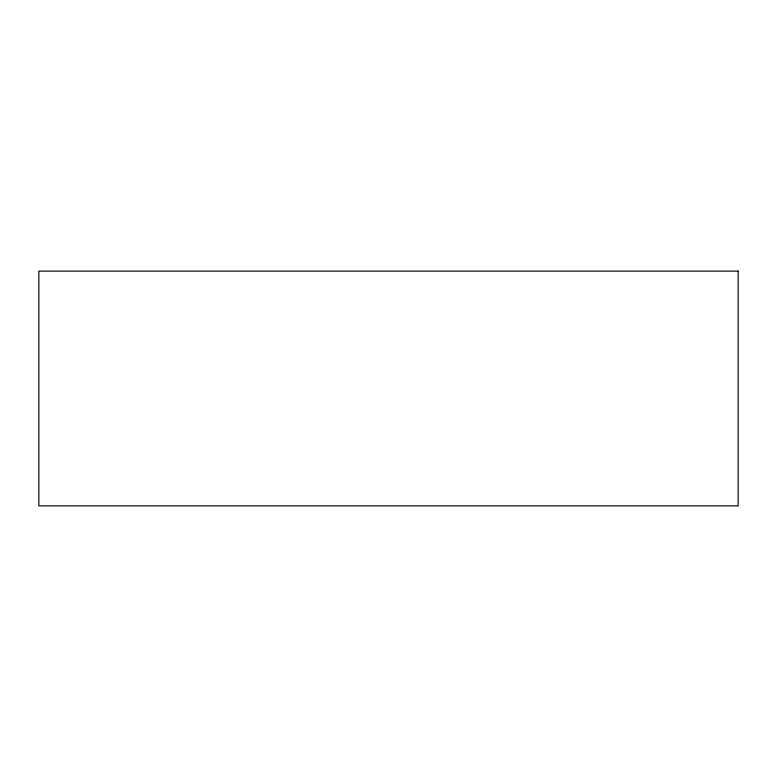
<?xml version="1.0" encoding="UTF-8"?>
<svg xmlns="http://www.w3.org/2000/svg" width="777" height="777" viewBox="0 0 777 777"><rect width="100%" height="100%" fill="white"/><g stroke="black" fill="none" stroke-linecap="round" stroke-linejoin="round"><path stroke-width="1.17" d="M738.15 271.115L38.85 271.115L38.85 505.885L738.15 505.885L738.15 271.115"/></g></svg>
